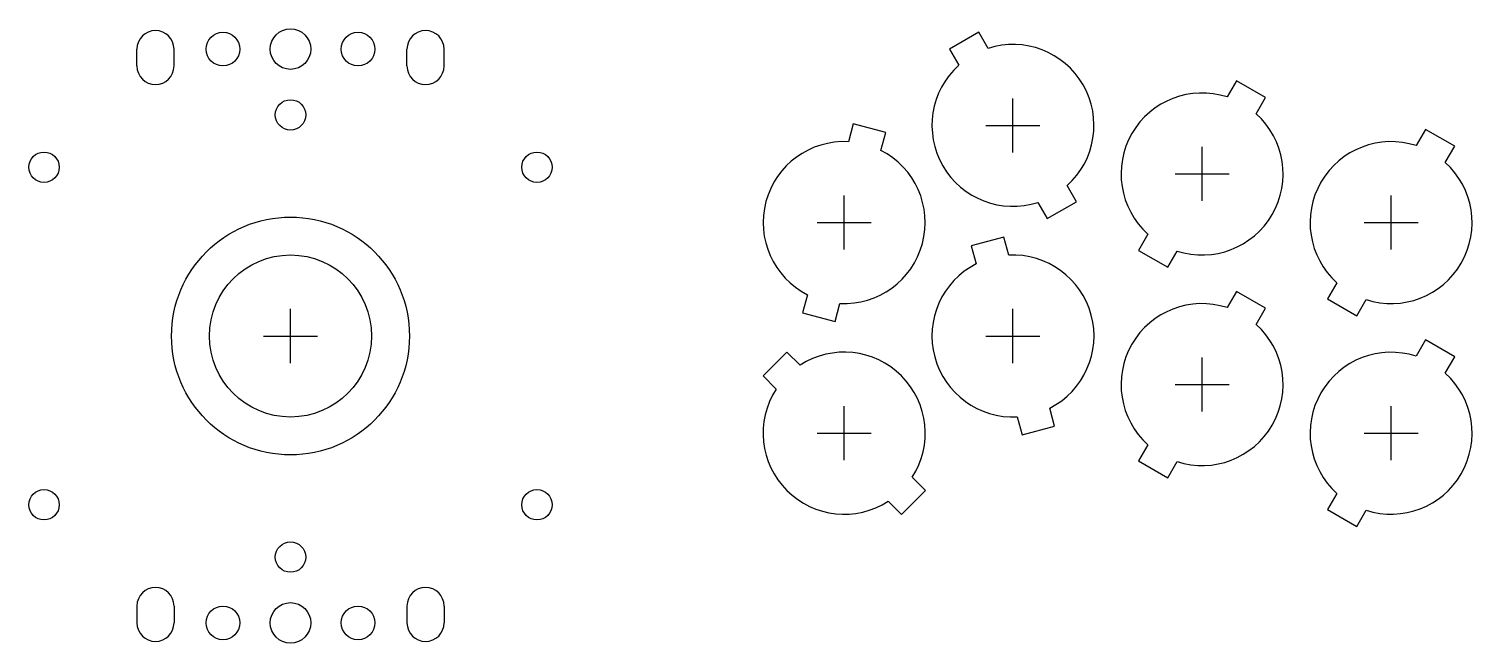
# Model space of a CAD drawing. Header units: millimetres. Extents: x -39 to 175, y -46 to 46.
import ezdxf

# ---------------------------------------------------------------- set-up
doc = ezdxf.new("R2010")
doc.units = ezdxf.units.MM
for name, color, linetype in [('BUTTONS', 1, 'Continuous'), ('GL_PLATE_HOLES', 2, 'Continuous'), ('JOYSTICK_BORE_24', 5, 'Continuous'), ('JOYSTICK_BORE_35.25', 3, 'Continuous'), ('REFERENCE', 8, 'Continuous')]:
    doc.layers.add(name, color=color, linetype=linetype)

msp = doc.modelspace()

# ---------------------------------------------------------------- linework, layer by layer
at = {"layer": 'BUTTONS'}
for points in [[(98.97, 40.11, 0.809427), (110.7, 19.79), (112.08, 17.39), (116.42, 19.89), (115.03, 22.29, 0.809427), (103.3, 42.61), (101.92, 45.01), (97.58, 42.51)], [(138.7, 35.41, 0.809427), (126.97, 15.09), (125.58, 12.69), (129.92, 10.19), (131.3, 12.59, 0.809427), (143.03, 32.91), (144.42, 35.31), (140.08, 37.81)], [(82.62, 28.78, 0.809427), (76.55, 6.11), (75.83, 3.44), (80.66, 2.15), (81.38, 4.82, 0.809427), (87.45, 27.49), (88.17, 30.16), (83.34, 31.45)], [(166.7, 28.21, 0.809427), (154.97, 7.89), (153.58, 5.49), (157.92, 2.99), (159.3, 5.39, 0.809427), (171.03, 25.71), (172.42, 28.11), (168.08, 30.61)], [(101.55, 10.69, 0.809427), (107.62, -11.98), (108.34, -14.65), (113.17, -13.36), (112.45, -10.69, 0.809427), (106.38, 11.98), (105.66, 14.65), (100.83, 13.36)], [(138.7, 4.21, 0.809427), (126.97, -16.11), (125.58, -18.51), (129.92, -21.01), (131.3, -18.61, 0.809427), (143.03, 1.71), (144.42, 4.11), (140.08, 6.61)], [(166.7, -2.99, 0.809427), (154.97, -23.31), (153.58, -25.71), (157.92, -28.21), (159.3, -25.81, 0.809427), (171.03, -5.49), (172.42, -3.09), (168.08, -0.59)], [(71.93, -7.87, 0.809427), (88.53, -24.47), (90.49, -26.42), (94.02, -22.89), (92.07, -20.93, 0.809427), (75.47, -4.33), (73.51, -2.38), (69.98, -5.91)]]:
    msp.add_lwpolyline(points, format="xyb", close=True, dxfattribs=at)
at = {"layer": 'GL_PLATE_HOLES'}
for p, q in [((-22.75, 40), (-22.75, 42.5)), ((-17.25, 40), (-17.25, 42.5)), ((17.25, 40), (17.25, 42.5)), ((22.75, 40), (22.75, 42.5)), ((-22.75, -40), (-22.75, -42.5)), ((-17.25, -40), (-17.25, -42.5)), ((17.25, -40), (17.25, -42.5)), ((22.75, -40), (22.75, -42.5))]:
    msp.add_line(p, q, dxfattribs=at)
for centre, radius in [((-10, 42.5), 2.5), ((0, 42.5), 3), ((10, 42.5), 2.5), ((0, 32.75), 2.25), ((-36.5, 25), 2.25), ((36.5, 25), 2.25), ((-36.5, -25), 2.25), ((36.5, -25), 2.25), ((0, -32.75), 2.25), ((-10, -42.5), 2.5), ((0, -42.5), 3), ((10, -42.5), 2.5)]:
    msp.add_circle(centre, radius, dxfattribs=at)
for centre, start, end in [((-20, 42.5), 0, 180), ((20, 42.5), 0, 180), ((-20, 40), 180, 360), ((20, 40), 180, 360), ((-20, -40), 0, 180), ((20, -40), 0, 180), ((-20, -42.5), -180, 0), ((20, -42.5), -180, 0)]:
    msp.add_arc(centre, 2.75, start, end, dxfattribs=at)
at = {"layer": 'JOYSTICK_BORE_24'}
msp.add_circle((0, 0), 12, dxfattribs=at)
at = {"layer": 'JOYSTICK_BORE_35.25'}
msp.add_circle((0, 0), 17.62, dxfattribs=at)
at = {"layer": 'REFERENCE'}
for p, q in [((107, 27.2), (107, 35.2)), ((103, 31.2), (111, 31.2)), ((135, 20), (135, 28)), ((131, 24), (139, 24)), ((82, 12.8), (82, 20.8)), ((163, 12.8), (163, 20.8)), ((78, 16.8), (86, 16.8)), ((159, 16.8), (167, 16.8)), ((0, -4), (0, 4)), ((107, -4), (107, 4)), ((-4, 0), (4, 0)), ((103, 0), (111, 0)), ((135, -11.2), (135, -3.2)), ((131, -7.2), (139, -7.2)), ((82, -18.4), (82, -10.4)), ((163, -18.4), (163, -10.4)), ((78, -14.4), (86, -14.4)), ((159, -14.4), (167, -14.4))]:
    msp.add_line(p, q, dxfattribs=at)

doc.saveas('drawing.dxf')
